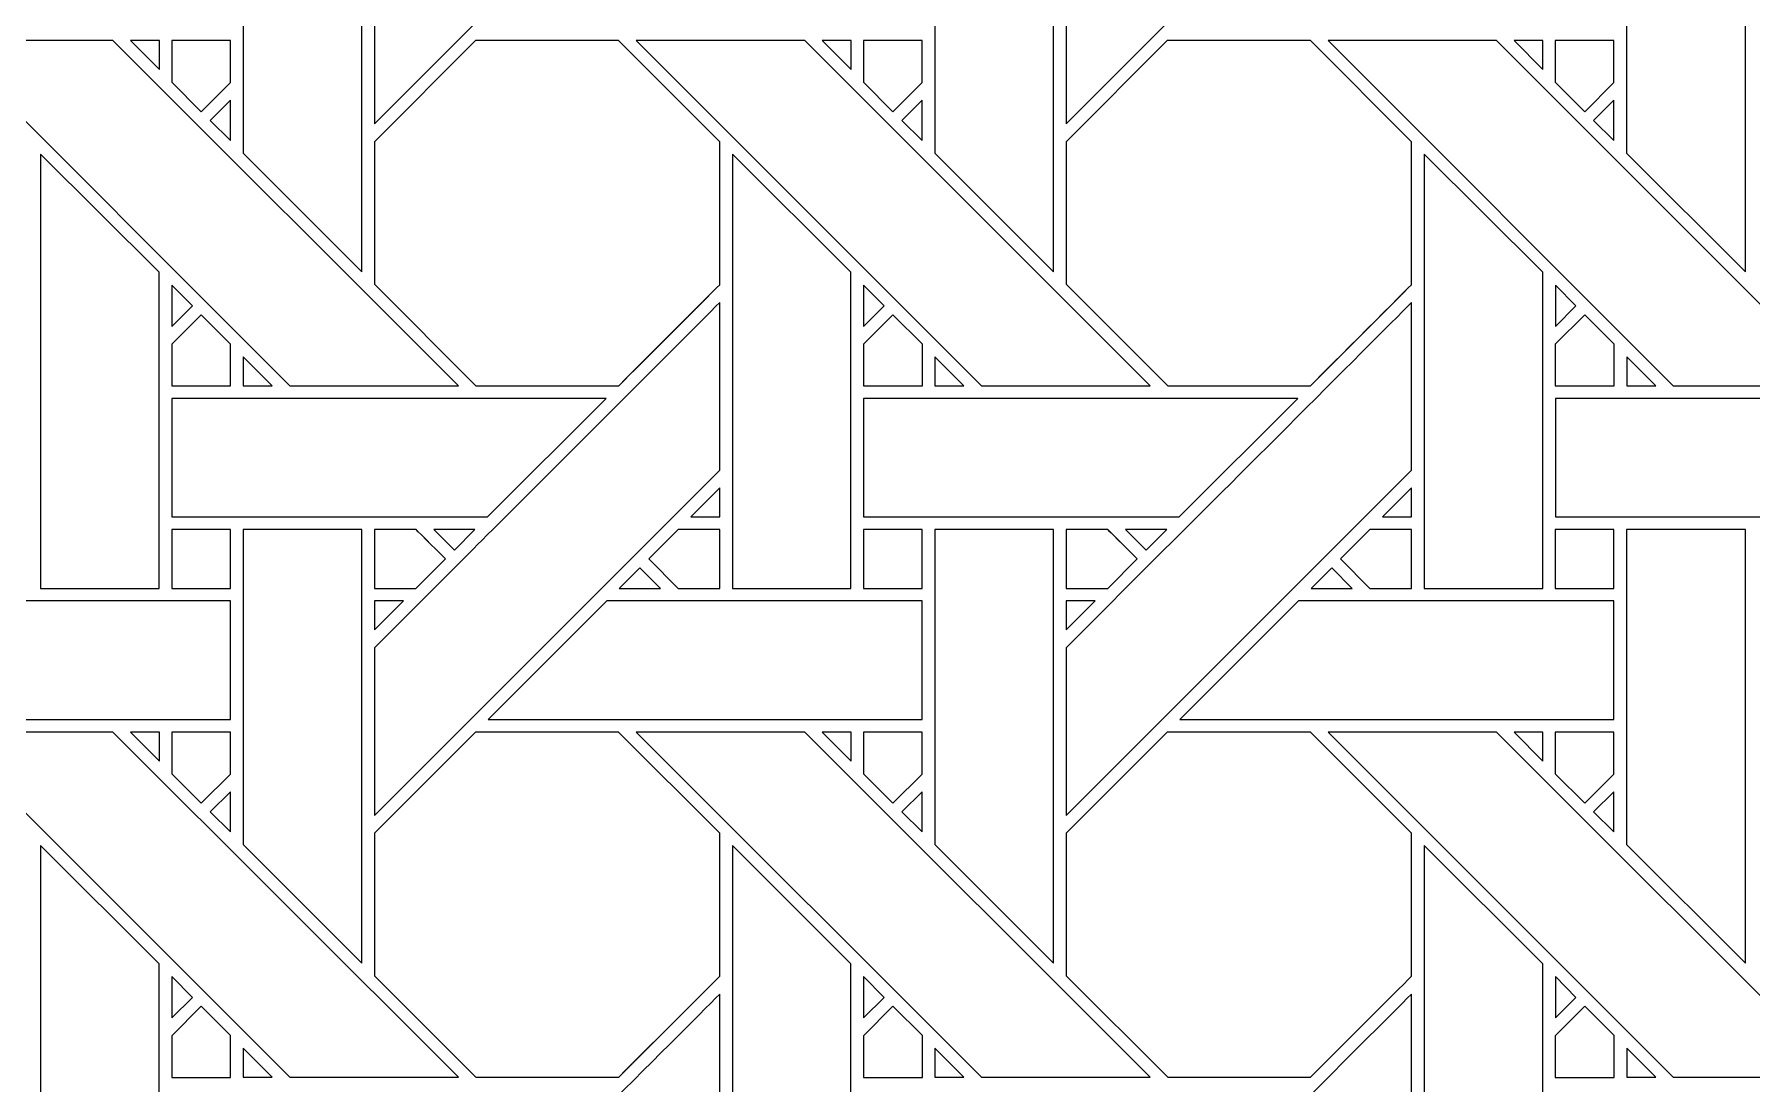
# Model space of a CAD drawing. Header units: inches. Extents: x 2.4 to 22.4, y -0.9 to 19.1.
# Drawn here: x 7.41 to 9.766, y 11.221 to 12.661 of the extents above; entities that cross this region are included whole.
import ezdxf

# ---------------------------------------------------------------- set-up
doc = ezdxf.new("R2010")
doc.units = ezdxf.units.IN
doc.header["$MEASUREMENT"] = 0
doc.layers.add('Design', color=7, linetype='Continuous', lineweight=0)

msp = doc.modelspace()

# ---------------------------------------------------------------- linework, layer by layer
at = {"layer": 'Design'}
for points, knots in [([(2.3829, 19.0948), (2.3829, 19.0948), (2.3829, -0.9052), (2.3829, -0.9052), (2.3829, -0.9052), (22.3829, -0.9052), (22.3829, -0.9052), (22.3829, -0.9052), (22.3829, 19.0948), (22.3829, 19.0948), (22.3829, 19.0948), (2.3829, 19.0948), (2.3829, 19.0948)], [0, 0, 0, 0, 1, 1, 1, 2, 2, 2, 3, 3, 3, 4, 4, 4, 4]), ([(3.3653, 18.1123), (3.3653, 18.1123), (3.3653, 0.0772), (3.3653, 0.0772), (3.3653, 0.0772), (21.4004, 0.0772), (21.4004, 0.0772), (21.4004, 0.0772), (21.4004, 18.1123), (21.4004, 18.1123), (21.4004, 18.1123), (3.3653, 18.1123), (3.3653, 18.1123)], [0, 0, 0, 0, 1, 1, 1, 2, 2, 2, 3, 3, 3, 4, 4, 4, 4]), ([(8.013, 12.9042), (8.0624, 12.9534), (8.2949, 13.1861), (8.3504, 13.2416), (8.3504, 13.2416), (8.3504, 13.0116), (8.3504, 13.0116), (8.3504, 13.0116), (7.8768, 12.5379), (7.8768, 12.5379), (7.8768, 12.5379), (7.8768, 12.768), (7.8768, 12.768), (7.8768, 12.768), (8.013, 12.9042), (8.013, 12.9042)], [0, 0, 0, 0, 1, 1, 1, 2, 2, 2, 3, 3, 3, 4, 4, 4, 5, 5, 5, 5]), ([(9.2992, 13.0116), (9.2992, 13.0116), (8.8255, 12.5379), (8.8255, 12.5379), (8.8255, 12.5379), (8.8255, 12.768), (8.8255, 12.768), (8.8255, 12.768), (9.2992, 13.2416), (9.2992, 13.2416), (9.2992, 13.2416), (9.2992, 13.0116), (9.2992, 13.0116)], [0, 0, 0, 0, 1, 1, 1, 2, 2, 2, 3, 3, 3, 4, 4, 4, 4]), ([(7.8596, 12.9301), (7.8596, 12.9301), (7.8596, 12.335), (7.8596, 12.335), (7.8596, 12.335), (7.6967, 12.4979), (7.6967, 12.4979), (7.6967, 12.4979), (7.6967, 12.9301), (7.6967, 12.9301), (7.6967, 12.9301), (7.8596, 12.9301), (7.8596, 12.9301)], [0, 0, 0, 0, 1, 1, 1, 2, 2, 2, 3, 3, 3, 4, 4, 4, 4]), ([(8.8083, 12.9301), (8.8083, 12.9301), (8.8083, 12.335), (8.8083, 12.335), (8.8083, 12.335), (8.6454, 12.4979), (8.6454, 12.4979), (8.6454, 12.4979), (8.6454, 12.9301), (8.6454, 12.9301), (8.6454, 12.9301), (8.8083, 12.9301), (8.8083, 12.9301)], [0, 0, 0, 0, 1, 1, 1, 2, 2, 2, 3, 3, 3, 4, 4, 4, 4]), ([(9.5942, 12.4979), (9.5942, 12.4979), (9.5942, 12.9301), (9.5942, 12.9301), (9.5942, 12.9301), (9.7571, 12.9301), (9.7571, 12.9301), (9.7571, 12.9301), (9.7571, 12.335), (9.7571, 12.335), (9.7571, 12.335), (9.5942, 12.4979), (9.5942, 12.4979)], [0, 0, 0, 0, 1, 1, 1, 2, 2, 2, 3, 3, 3, 4, 4, 4, 4]), ([(7.5181, 12.6522), (7.5181, 12.6522), (7.9918, 12.1786), (7.9918, 12.1786), (7.9918, 12.1786), (7.7607, 12.1786), (7.7607, 12.1786), (7.7607, 12.1786), (7.2872, 12.6522), (7.2872, 12.6522), (7.2872, 12.6522), (7.5181, 12.6522), (7.5181, 12.6522)], [0, 0, 0, 0, 1, 1, 1, 2, 2, 2, 3, 3, 3, 4, 4, 4, 4]), ([(7.5817, 12.6522), (7.5817, 12.6522), (7.5817, 12.6124), (7.5817, 12.6124), (7.5817, 12.6124), (7.5422, 12.6522), (7.5422, 12.6522), (7.5422, 12.6522), (7.5817, 12.6522), (7.5817, 12.6522)], [0, 0, 0, 0, 1, 1, 1, 2, 2, 2, 3, 3, 3, 3]), ([(7.6791, 12.6523), (7.6791, 12.6523), (7.6791, 12.5947), (7.6791, 12.5947), (7.6791, 12.5947), (7.6392, 12.5547), (7.6392, 12.5547), (7.6392, 12.5547), (7.5988, 12.5951), (7.5988, 12.5951), (7.5988, 12.5951), (7.5988, 12.6523), (7.5988, 12.6523), (7.5988, 12.6523), (7.6791, 12.6523), (7.6791, 12.6523)], [0, 0, 0, 0, 1, 1, 1, 2, 2, 2, 3, 3, 3, 4, 4, 4, 5, 5, 5, 5]), ([(7.6392, 12.5547), (7.6392, 12.5547), (7.5988, 12.5951), (7.5988, 12.5951), (7.5988, 12.5951), (7.5988, 12.6523), (7.5988, 12.6523), (7.5988, 12.6523), (7.6791, 12.6523), (7.6791, 12.6523), (7.6791, 12.6523), (7.6791, 12.5947), (7.6791, 12.5947), (7.6791, 12.5947), (7.6392, 12.5547), (7.6392, 12.5547)], [0, 0, 0, 0, 1, 1, 1, 2, 2, 2, 3, 3, 3, 4, 4, 4, 5, 5, 5, 5]), ([(8.0154, 12.6523), (8.0154, 12.6523), (8.2116, 12.6523), (8.2116, 12.6523), (8.2116, 12.6523), (8.3504, 12.5135), (8.3504, 12.5135), (8.3504, 12.5135), (8.3504, 12.3173), (8.3504, 12.3173), (8.3326, 12.2994), (8.2207, 12.1876), (8.2117, 12.1786), (8.2117, 12.1786), (8.016, 12.1786), (8.016, 12.1786), (8.016, 12.1786), (7.8767, 12.3179), (7.8767, 12.3179), (7.8767, 12.3179), (7.8767, 12.5135), (7.8767, 12.5135), (7.8767, 12.5135), (8.0154, 12.6523), (8.0154, 12.6523)], [0, 0, 0, 0, 1, 1, 1, 2, 2, 2, 3, 3, 3, 4, 4, 4, 5, 5, 5, 6, 6, 6, 7, 7, 7, 8, 8, 8, 8]), ([(7.8767, 12.5135), (7.8767, 12.5135), (8.0154, 12.6523), (8.0154, 12.6523), (8.0154, 12.6523), (8.2116, 12.6523), (8.2116, 12.6523), (8.2116, 12.6523), (8.3504, 12.5135), (8.3504, 12.5135), (8.3504, 12.5135), (8.3504, 12.3173), (8.3504, 12.3173), (8.3322, 12.299), (8.2204, 12.1874), (8.2117, 12.1786), (8.2117, 12.1786), (8.016, 12.1786), (8.016, 12.1786), (8.016, 12.1786), (7.8767, 12.3179), (7.8767, 12.3179), (7.8767, 12.3179), (7.8767, 12.5135), (7.8767, 12.5135)], [0, 0, 0, 0, 1, 1, 1, 2, 2, 2, 3, 3, 3, 4, 4, 4, 5, 5, 5, 6, 6, 6, 7, 7, 7, 8, 8, 8, 8]), ([(8.4668, 12.6522), (8.4668, 12.6522), (8.9405, 12.1786), (8.9405, 12.1786), (8.9405, 12.1786), (8.7095, 12.1786), (8.7095, 12.1786), (8.7095, 12.1786), (8.2359, 12.6522), (8.2359, 12.6522), (8.2359, 12.6522), (8.4668, 12.6522), (8.4668, 12.6522)], [0, 0, 0, 0, 1, 1, 1, 2, 2, 2, 3, 3, 3, 4, 4, 4, 4]), ([(8.5304, 12.6522), (8.5304, 12.6522), (8.5304, 12.6124), (8.5304, 12.6124), (8.5304, 12.6124), (8.491, 12.6522), (8.491, 12.6522), (8.491, 12.6522), (8.5304, 12.6522), (8.5304, 12.6522)], [0, 0, 0, 0, 1, 1, 1, 2, 2, 2, 3, 3, 3, 3]), ([(8.6278, 12.6523), (8.6278, 12.6523), (8.6278, 12.5947), (8.6278, 12.5947), (8.6278, 12.5947), (8.5879, 12.5547), (8.5879, 12.5547), (8.5879, 12.5547), (8.5476, 12.5951), (8.5476, 12.5951), (8.5476, 12.5951), (8.5476, 12.6523), (8.5476, 12.6523), (8.5476, 12.6523), (8.6278, 12.6523), (8.6278, 12.6523)], [0, 0, 0, 0, 1, 1, 1, 2, 2, 2, 3, 3, 3, 4, 4, 4, 5, 5, 5, 5]), ([(8.5879, 12.5547), (8.5879, 12.5547), (8.5476, 12.5951), (8.5476, 12.5951), (8.5476, 12.5951), (8.5476, 12.6523), (8.5476, 12.6523), (8.5476, 12.6523), (8.6278, 12.6523), (8.6278, 12.6523), (8.6278, 12.6523), (8.6278, 12.5947), (8.6278, 12.5947), (8.6278, 12.5947), (8.5879, 12.5547), (8.5879, 12.5547)], [0, 0, 0, 0, 1, 1, 1, 2, 2, 2, 3, 3, 3, 4, 4, 4, 5, 5, 5, 5]), ([(8.9642, 12.6523), (8.9642, 12.6523), (9.1604, 12.6523), (9.1604, 12.6523), (9.1604, 12.6523), (9.2991, 12.5135), (9.2991, 12.5135), (9.2991, 12.5135), (9.2991, 12.3173), (9.2991, 12.3173), (9.2813, 12.2994), (9.1694, 12.1876), (9.1604, 12.1786), (9.1604, 12.1786), (8.9647, 12.1786), (8.9647, 12.1786), (8.9647, 12.1786), (8.8255, 12.3179), (8.8255, 12.3179), (8.8255, 12.3179), (8.8255, 12.5135), (8.8255, 12.5135), (8.8255, 12.5135), (8.9642, 12.6523), (8.9642, 12.6523)], [0, 0, 0, 0, 1, 1, 1, 2, 2, 2, 3, 3, 3, 4, 4, 4, 5, 5, 5, 6, 6, 6, 7, 7, 7, 8, 8, 8, 8]), ([(9.2991, 12.5135), (9.2991, 12.5135), (9.2991, 12.3173), (9.2991, 12.3173), (9.281, 12.2991), (9.1691, 12.1874), (9.1604, 12.1786), (9.1604, 12.1786), (8.9647, 12.1786), (8.9647, 12.1786), (8.9647, 12.1786), (8.8255, 12.3179), (8.8255, 12.3179), (8.8255, 12.3179), (8.8255, 12.5135), (8.8255, 12.5135), (8.8255, 12.5135), (8.9642, 12.6523), (8.9642, 12.6523), (8.9642, 12.6523), (9.1604, 12.6523), (9.1604, 12.6523), (9.1604, 12.6523), (9.2991, 12.5135), (9.2991, 12.5135)], [0, 0, 0, 0, 1, 1, 1, 2, 2, 2, 3, 3, 3, 4, 4, 4, 5, 5, 5, 6, 6, 6, 7, 7, 7, 8, 8, 8, 8]), ([(9.8892, 12.1786), (9.8892, 12.1786), (9.6582, 12.1786), (9.6582, 12.1786), (9.6582, 12.1786), (9.1846, 12.6522), (9.1846, 12.6522), (9.1846, 12.6522), (9.4156, 12.6522), (9.4156, 12.6522), (9.4156, 12.6522), (9.8892, 12.1786), (9.8892, 12.1786)], [0, 0, 0, 0, 1, 1, 1, 2, 2, 2, 3, 3, 3, 4, 4, 4, 4]), ([(9.4397, 12.6522), (9.4397, 12.6522), (9.4791, 12.6522), (9.4791, 12.6522), (9.4791, 12.6522), (9.4791, 12.6124), (9.4791, 12.6124), (9.4791, 12.6124), (9.4397, 12.6522), (9.4397, 12.6522)], [0, 0, 0, 0, 1, 1, 1, 2, 2, 2, 3, 3, 3, 3]), ([(9.5766, 12.6523), (9.5766, 12.6523), (9.5766, 12.5947), (9.5766, 12.5947), (9.5766, 12.5947), (9.5366, 12.5547), (9.5366, 12.5547), (9.5366, 12.5547), (9.4963, 12.5951), (9.4963, 12.5951), (9.4963, 12.5951), (9.4963, 12.6523), (9.4963, 12.6523), (9.4963, 12.6523), (9.5766, 12.6523), (9.5766, 12.6523)], [0, 0, 0, 0, 1, 1, 1, 2, 2, 2, 3, 3, 3, 4, 4, 4, 5, 5, 5, 5]), ([(9.5366, 12.5547), (9.5366, 12.5547), (9.4963, 12.5951), (9.4963, 12.5951), (9.4963, 12.5951), (9.4963, 12.6523), (9.4963, 12.6523), (9.4963, 12.6523), (9.5766, 12.6523), (9.5766, 12.6523), (9.5766, 12.6523), (9.5766, 12.5947), (9.5766, 12.5947), (9.5766, 12.5947), (9.5366, 12.5547), (9.5366, 12.5547)], [0, 0, 0, 0, 1, 1, 1, 2, 2, 2, 3, 3, 3, 4, 4, 4, 5, 5, 5, 5]), ([(7.6792, 12.5704), (7.6792, 12.5704), (7.6792, 12.5152), (7.6792, 12.5152), (7.6792, 12.5152), (7.6514, 12.5426), (7.6514, 12.5426), (7.6514, 12.5426), (7.6792, 12.5704), (7.6792, 12.5704)], [0, 0, 0, 0, 1, 1, 1, 2, 2, 2, 3, 3, 3, 3]), ([(8.6279, 12.5704), (8.6279, 12.5704), (8.6279, 12.5152), (8.6279, 12.5152), (8.6279, 12.5152), (8.6001, 12.5426), (8.6001, 12.5426), (8.6001, 12.5426), (8.6279, 12.5704), (8.6279, 12.5704)], [0, 0, 0, 0, 1, 1, 1, 2, 2, 2, 3, 3, 3, 3]), ([(9.5766, 12.5704), (9.5766, 12.5704), (9.5766, 12.5152), (9.5766, 12.5152), (9.5766, 12.5152), (9.5488, 12.5426), (9.5488, 12.5426), (9.5488, 12.5426), (9.5766, 12.5704), (9.5766, 12.5704)], [0, 0, 0, 0, 1, 1, 1, 2, 2, 2, 3, 3, 3, 3]), ([(7.5816, 11.9006), (7.5816, 11.9006), (7.4188, 11.9006), (7.4188, 11.9006), (7.4188, 11.9006), (7.4188, 12.4964), (7.4188, 12.4964), (7.4188, 12.4964), (7.5816, 12.3343), (7.5816, 12.3343), (7.5816, 12.3343), (7.5816, 11.9006), (7.5816, 11.9006)], [0, 0, 0, 0, 1, 1, 1, 2, 2, 2, 3, 3, 3, 4, 4, 4, 4]), ([(8.5303, 11.9006), (8.5303, 11.9006), (8.3676, 11.9006), (8.3676, 11.9006), (8.3676, 11.9006), (8.3676, 12.4964), (8.3676, 12.4964), (8.3676, 12.4964), (8.5303, 12.3343), (8.5303, 12.3343), (8.5303, 12.3343), (8.5303, 11.9006), (8.5303, 11.9006)], [0, 0, 0, 0, 1, 1, 1, 2, 2, 2, 3, 3, 3, 4, 4, 4, 4]), ([(9.3163, 11.9006), (9.3163, 11.9006), (9.3163, 12.4964), (9.3163, 12.4964), (9.3163, 12.4964), (9.4791, 12.3343), (9.4791, 12.3343), (9.4791, 12.3343), (9.4791, 11.9006), (9.4791, 11.9006), (9.4791, 11.9006), (9.3163, 11.9006), (9.3163, 11.9006)], [0, 0, 0, 0, 1, 1, 1, 2, 2, 2, 3, 3, 3, 4, 4, 4, 4]), ([(7.5989, 12.26), (7.5989, 12.26), (7.5989, 12.3168), (7.5989, 12.3168), (7.5989, 12.3168), (7.6271, 12.2882), (7.6271, 12.2882), (7.6271, 12.2882), (7.5989, 12.26), (7.5989, 12.26)], [0, 0, 0, 0, 1, 1, 1, 2, 2, 2, 3, 3, 3, 3]), ([(8.5476, 12.26), (8.5476, 12.26), (8.5476, 12.3168), (8.5476, 12.3168), (8.5476, 12.3168), (8.5758, 12.2882), (8.5758, 12.2882), (8.5758, 12.2882), (8.5476, 12.26), (8.5476, 12.26)], [0, 0, 0, 0, 1, 1, 1, 2, 2, 2, 3, 3, 3, 3]), ([(9.4964, 12.26), (9.4964, 12.26), (9.4964, 12.3168), (9.4964, 12.3168), (9.4964, 12.3168), (9.5246, 12.2882), (9.5246, 12.2882), (9.5246, 12.2882), (9.4964, 12.26), (9.4964, 12.26)], [0, 0, 0, 0, 1, 1, 1, 2, 2, 2, 3, 3, 3, 3]), ([(7.5989, 12.1784), (7.5989, 12.1784), (7.5989, 12.2357), (7.5989, 12.2357), (7.5989, 12.2357), (7.6392, 12.276), (7.6392, 12.276), (7.6392, 12.276), (7.6795, 12.2357), (7.6795, 12.2357), (7.6795, 12.2357), (7.6795, 12.1784), (7.6795, 12.1784), (7.6795, 12.1784), (7.5989, 12.1784), (7.5989, 12.1784)], [0, 0, 0, 0, 1, 1, 1, 2, 2, 2, 3, 3, 3, 4, 4, 4, 5, 5, 5, 5]), ([(7.6392, 12.276), (7.6392, 12.276), (7.6795, 12.2357), (7.6795, 12.2357), (7.6795, 12.2357), (7.6795, 12.1784), (7.6795, 12.1784), (7.6795, 12.1784), (7.5989, 12.1784), (7.5989, 12.1784), (7.5989, 12.1784), (7.5989, 12.2357), (7.5989, 12.2357), (7.5989, 12.2357), (7.6392, 12.276), (7.6392, 12.276)], [0, 0, 0, 0, 1, 1, 1, 2, 2, 2, 3, 3, 3, 4, 4, 4, 5, 5, 5, 5]), ([(8.0131, 11.9556), (8.0626, 12.0048), (8.295, 12.2374), (8.3504, 12.2929), (8.3504, 12.2929), (8.3504, 12.0628), (8.3504, 12.0628), (8.3504, 12.0628), (7.8768, 11.5892), (7.8768, 11.5892), (7.8768, 11.5892), (7.8768, 11.8193), (7.8768, 11.8193), (7.8768, 11.8193), (8.0131, 11.9556), (8.0131, 11.9556)], [0, 0, 0, 0, 1, 1, 1, 2, 2, 2, 3, 3, 3, 4, 4, 4, 5, 5, 5, 5]), ([(8.5476, 12.1784), (8.5476, 12.1784), (8.5476, 12.2357), (8.5476, 12.2357), (8.5476, 12.2357), (8.5879, 12.276), (8.5879, 12.276), (8.5879, 12.276), (8.6282, 12.2357), (8.6282, 12.2357), (8.6282, 12.2357), (8.6282, 12.1784), (8.6282, 12.1784), (8.6282, 12.1784), (8.5476, 12.1784), (8.5476, 12.1784)], [0, 0, 0, 0, 1, 1, 1, 2, 2, 2, 3, 3, 3, 4, 4, 4, 5, 5, 5, 5]), ([(8.5879, 12.276), (8.5879, 12.276), (8.6282, 12.2357), (8.6282, 12.2357), (8.6282, 12.2357), (8.6282, 12.1784), (8.6282, 12.1784), (8.6282, 12.1784), (8.5476, 12.1784), (8.5476, 12.1784), (8.5476, 12.1784), (8.5476, 12.2357), (8.5476, 12.2357), (8.5476, 12.2357), (8.5879, 12.276), (8.5879, 12.276)], [0, 0, 0, 0, 1, 1, 1, 2, 2, 2, 3, 3, 3, 4, 4, 4, 5, 5, 5, 5]), ([(8.9623, 11.9561), (9.0116, 12.0051), (9.2437, 12.2374), (9.2992, 12.2929), (9.2992, 12.2929), (9.2992, 12.0628), (9.2992, 12.0628), (9.2992, 12.0628), (8.8255, 11.5892), (8.8255, 11.5892), (8.8255, 11.5892), (8.8255, 11.8193), (8.8255, 11.8193), (8.8255, 11.8193), (8.9623, 11.9561), (8.9623, 11.9561)], [0, 0, 0, 0, 1, 1, 1, 2, 2, 2, 3, 3, 3, 4, 4, 4, 5, 5, 5, 5]), ([(9.4963, 12.1784), (9.4963, 12.1784), (9.4963, 12.2357), (9.4963, 12.2357), (9.4963, 12.2357), (9.5367, 12.276), (9.5367, 12.276), (9.5367, 12.276), (9.577, 12.2357), (9.577, 12.2357), (9.577, 12.2357), (9.577, 12.1784), (9.577, 12.1784), (9.577, 12.1784), (9.4963, 12.1784), (9.4963, 12.1784)], [0, 0, 0, 0, 1, 1, 1, 2, 2, 2, 3, 3, 3, 4, 4, 4, 5, 5, 5, 5]), ([(9.5367, 12.276), (9.5367, 12.276), (9.577, 12.2357), (9.577, 12.2357), (9.577, 12.2357), (9.577, 12.1784), (9.577, 12.1784), (9.577, 12.1784), (9.4963, 12.1784), (9.4963, 12.1784), (9.4963, 12.1784), (9.4963, 12.2357), (9.4963, 12.2357), (9.4963, 12.2357), (9.5367, 12.276), (9.5367, 12.276)], [0, 0, 0, 0, 1, 1, 1, 2, 2, 2, 3, 3, 3, 4, 4, 4, 5, 5, 5, 5]), ([(7.6968, 12.1786), (7.6968, 12.1786), (7.6968, 12.2184), (7.6968, 12.2184), (7.6968, 12.2184), (7.7365, 12.1786), (7.7365, 12.1786), (7.7365, 12.1786), (7.6968, 12.1786), (7.6968, 12.1786)], [0, 0, 0, 0, 1, 1, 1, 2, 2, 2, 3, 3, 3, 3]), ([(8.6455, 12.1786), (8.6455, 12.1786), (8.6455, 12.2184), (8.6455, 12.2184), (8.6455, 12.2184), (8.6853, 12.1786), (8.6853, 12.1786), (8.6853, 12.1786), (8.6455, 12.1786), (8.6455, 12.1786)], [0, 0, 0, 0, 1, 1, 1, 2, 2, 2, 3, 3, 3, 3]), ([(9.5943, 12.1786), (9.5943, 12.1786), (9.5943, 12.2184), (9.5943, 12.2184), (9.5943, 12.2184), (9.634, 12.1786), (9.634, 12.1786), (9.634, 12.1786), (9.5943, 12.1786), (9.5943, 12.1786)], [0, 0, 0, 0, 1, 1, 1, 2, 2, 2, 3, 3, 3, 3]), ([(7.5989, 11.9986), (7.5989, 11.9986), (7.5989, 12.1613), (7.5989, 12.1613), (7.5989, 12.1613), (8.1946, 12.1613), (8.1946, 12.1613), (8.1946, 12.1613), (8.0319, 11.9986), (8.0319, 11.9986), (8.0319, 11.9986), (7.5989, 11.9986), (7.5989, 11.9986)], [0, 0, 0, 0, 1, 1, 1, 2, 2, 2, 3, 3, 3, 4, 4, 4, 4]), ([(8.5476, 11.9986), (8.5476, 11.9986), (8.5476, 12.1613), (8.5476, 12.1613), (8.5476, 12.1613), (9.1433, 12.1613), (9.1433, 12.1613), (9.1433, 12.1613), (8.9806, 11.9986), (8.9806, 11.9986), (8.9806, 11.9986), (8.5476, 11.9986), (8.5476, 11.9986)], [0, 0, 0, 0, 1, 1, 1, 2, 2, 2, 3, 3, 3, 4, 4, 4, 4]), ([(10.0921, 12.1613), (10.0921, 12.1613), (9.9293, 11.9986), (9.9293, 11.9986), (9.9293, 11.9986), (9.4964, 11.9986), (9.4964, 11.9986), (9.4964, 11.9986), (9.4964, 12.1613), (9.4964, 12.1613), (9.4964, 12.1613), (10.0921, 12.1613), (10.0921, 12.1613)], [0, 0, 0, 0, 1, 1, 1, 2, 2, 2, 3, 3, 3, 4, 4, 4, 4]), ([(8.3107, 11.9987), (8.3107, 11.9987), (8.3504, 12.0384), (8.3504, 12.0384), (8.3504, 12.0384), (8.3504, 11.9987), (8.3504, 11.9987), (8.3504, 11.9987), (8.3107, 11.9987), (8.3107, 11.9987)], [0, 0, 0, 0, 1, 1, 1, 2, 2, 2, 3, 3, 3, 3]), ([(9.2992, 11.9987), (9.2992, 11.9987), (9.2594, 11.9987), (9.2594, 11.9987), (9.2594, 11.9987), (9.2992, 12.0384), (9.2992, 12.0384), (9.2992, 12.0384), (9.2992, 11.9987), (9.2992, 11.9987)], [0, 0, 0, 0, 1, 1, 1, 2, 2, 2, 3, 3, 3, 3]), ([(7.5989, 11.9814), (7.5989, 11.9814), (7.6791, 11.9814), (7.6791, 11.9814), (7.6791, 11.9814), (7.6791, 11.9006), (7.6791, 11.9006), (7.6791, 11.9006), (7.5989, 11.9006), (7.5989, 11.9006), (7.5989, 11.9006), (7.5989, 11.9814), (7.5989, 11.9814)], [0, 0, 0, 0, 1, 1, 1, 2, 2, 2, 3, 3, 3, 4, 4, 4, 4]), ([(7.6791, 11.9814), (7.6791, 11.9814), (7.6791, 11.9006), (7.6791, 11.9006), (7.6791, 11.9006), (7.5989, 11.9006), (7.5989, 11.9006), (7.5989, 11.9006), (7.5989, 11.9814), (7.5989, 11.9814), (7.5989, 11.9814), (7.6791, 11.9814), (7.6791, 11.9814)], [0, 0, 0, 0, 1, 1, 1, 2, 2, 2, 3, 3, 3, 4, 4, 4, 4]), ([(7.8596, 11.9814), (7.8596, 11.9814), (7.8596, 11.3863), (7.8596, 11.3863), (7.8596, 11.3863), (7.6967, 11.5492), (7.6967, 11.5492), (7.6967, 11.5492), (7.6967, 11.9814), (7.6967, 11.9814), (7.6967, 11.9814), (7.8596, 11.9814), (7.8596, 11.9814)], [0, 0, 0, 0, 1, 1, 1, 2, 2, 2, 3, 3, 3, 4, 4, 4, 4]), ([(7.9338, 11.9814), (7.9389, 11.9763), (7.9697, 11.9455), (7.9741, 11.9411), (7.9741, 11.9411), (7.9337, 11.9006), (7.9337, 11.9006), (7.9337, 11.9006), (7.8767, 11.9006), (7.8767, 11.9006), (7.8767, 11.9006), (7.8767, 11.9814), (7.8767, 11.9814), (7.8767, 11.9814), (7.9338, 11.9814), (7.9338, 11.9814)], [0, 0, 0, 0, 1, 1, 1, 2, 2, 2, 3, 3, 3, 4, 4, 4, 5, 5, 5, 5]), ([(7.9741, 11.9411), (7.9741, 11.9411), (7.9337, 11.9006), (7.9337, 11.9006), (7.9337, 11.9006), (7.8767, 11.9006), (7.8767, 11.9006), (7.8767, 11.9006), (7.8767, 11.9814), (7.8767, 11.9814), (7.8767, 11.9814), (7.9338, 11.9814), (7.9338, 11.9814), (7.939, 11.9762), (7.9698, 11.9454), (7.9741, 11.9411)], [0, 0, 0, 0, 1, 1, 1, 2, 2, 2, 3, 3, 3, 4, 4, 4, 5, 5, 5, 5]), ([(7.9582, 11.9814), (7.9582, 11.9814), (8.0146, 11.9814), (8.0146, 11.9814), (8.0146, 11.9814), (7.9864, 11.9532), (7.9864, 11.9532), (7.9864, 11.9532), (7.9582, 11.9814), (7.9582, 11.9814)], [0, 0, 0, 0, 1, 1, 1, 2, 2, 2, 3, 3, 3, 3]), ([(8.2933, 11.9006), (8.2933, 11.9006), (8.2529, 11.941), (8.2529, 11.941), (8.2529, 11.941), (8.2934, 11.9814), (8.2934, 11.9814), (8.2934, 11.9814), (8.3504, 11.9814), (8.3504, 11.9814), (8.3504, 11.9814), (8.3504, 11.9006), (8.3504, 11.9006), (8.3504, 11.9006), (8.2933, 11.9006), (8.2933, 11.9006)], [0, 0, 0, 0, 1, 1, 1, 2, 2, 2, 3, 3, 3, 4, 4, 4, 5, 5, 5, 5]), ([(8.2529, 11.941), (8.2529, 11.941), (8.2934, 11.9814), (8.2934, 11.9814), (8.2934, 11.9814), (8.3504, 11.9814), (8.3504, 11.9814), (8.3504, 11.9814), (8.3504, 11.9006), (8.3504, 11.9006), (8.3504, 11.9006), (8.2933, 11.9006), (8.2933, 11.9006), (8.2933, 11.9006), (8.2529, 11.941), (8.2529, 11.941)], [0, 0, 0, 0, 1, 1, 1, 2, 2, 2, 3, 3, 3, 4, 4, 4, 5, 5, 5, 5]), ([(8.5476, 11.9814), (8.5476, 11.9814), (8.6278, 11.9814), (8.6278, 11.9814), (8.6278, 11.9814), (8.6278, 11.9006), (8.6278, 11.9006), (8.6278, 11.9006), (8.5476, 11.9006), (8.5476, 11.9006), (8.5476, 11.9006), (8.5476, 11.9814), (8.5476, 11.9814)], [0, 0, 0, 0, 1, 1, 1, 2, 2, 2, 3, 3, 3, 4, 4, 4, 4]), ([(8.6278, 11.9814), (8.6278, 11.9814), (8.6278, 11.9006), (8.6278, 11.9006), (8.6278, 11.9006), (8.5476, 11.9006), (8.5476, 11.9006), (8.5476, 11.9006), (8.5476, 11.9814), (8.5476, 11.9814), (8.5476, 11.9814), (8.6278, 11.9814), (8.6278, 11.9814)], [0, 0, 0, 0, 1, 1, 1, 2, 2, 2, 3, 3, 3, 4, 4, 4, 4]), ([(8.8083, 11.9814), (8.8083, 11.9814), (8.8083, 11.3863), (8.8083, 11.3863), (8.8083, 11.3863), (8.6454, 11.5492), (8.6454, 11.5492), (8.6454, 11.5492), (8.6454, 11.9814), (8.6454, 11.9814), (8.6454, 11.9814), (8.8083, 11.9814), (8.8083, 11.9814)], [0, 0, 0, 0, 1, 1, 1, 2, 2, 2, 3, 3, 3, 4, 4, 4, 4]), ([(8.8825, 11.9814), (8.8877, 11.9763), (8.9184, 11.9455), (8.9228, 11.9411), (8.9228, 11.9411), (8.8824, 11.9006), (8.8824, 11.9006), (8.8824, 11.9006), (8.8255, 11.9006), (8.8255, 11.9006), (8.8255, 11.9006), (8.8255, 11.9814), (8.8255, 11.9814), (8.8255, 11.9814), (8.8825, 11.9814), (8.8825, 11.9814)], [0, 0, 0, 0, 1, 1, 1, 2, 2, 2, 3, 3, 3, 4, 4, 4, 5, 5, 5, 5]), ([(8.9228, 11.9411), (8.9228, 11.9411), (8.8824, 11.9006), (8.8824, 11.9006), (8.8824, 11.9006), (8.8255, 11.9006), (8.8255, 11.9006), (8.8255, 11.9006), (8.8255, 11.9814), (8.8255, 11.9814), (8.8255, 11.9814), (8.8825, 11.9814), (8.8825, 11.9814), (8.8878, 11.9762), (8.9186, 11.9453), (8.9228, 11.9411)], [0, 0, 0, 0, 1, 1, 1, 2, 2, 2, 3, 3, 3, 4, 4, 4, 5, 5, 5, 5]), ([(8.9069, 11.9814), (8.9069, 11.9814), (8.9634, 11.9814), (8.9634, 11.9814), (8.9634, 11.9814), (8.9351, 11.9532), (8.9351, 11.9532), (8.9351, 11.9532), (8.9069, 11.9814), (8.9069, 11.9814)], [0, 0, 0, 0, 1, 1, 1, 2, 2, 2, 3, 3, 3, 3]), ([(9.242, 11.9006), (9.242, 11.9006), (9.2017, 11.941), (9.2017, 11.941), (9.2017, 11.941), (9.2421, 11.9814), (9.2421, 11.9814), (9.2421, 11.9814), (9.2991, 11.9814), (9.2991, 11.9814), (9.2991, 11.9814), (9.2991, 11.9006), (9.2991, 11.9006), (9.2991, 11.9006), (9.242, 11.9006), (9.242, 11.9006)], [0, 0, 0, 0, 1, 1, 1, 2, 2, 2, 3, 3, 3, 4, 4, 4, 5, 5, 5, 5]), ([(9.2017, 11.941), (9.2017, 11.941), (9.2421, 11.9814), (9.2421, 11.9814), (9.2421, 11.9814), (9.2991, 11.9814), (9.2991, 11.9814), (9.2991, 11.9814), (9.2991, 11.9006), (9.2991, 11.9006), (9.2991, 11.9006), (9.242, 11.9006), (9.242, 11.9006), (9.242, 11.9006), (9.2017, 11.941), (9.2017, 11.941)], [0, 0, 0, 0, 1, 1, 1, 2, 2, 2, 3, 3, 3, 4, 4, 4, 5, 5, 5, 5]), ([(9.4963, 11.9814), (9.4963, 11.9814), (9.5766, 11.9814), (9.5766, 11.9814), (9.5766, 11.9814), (9.5766, 11.9006), (9.5766, 11.9006), (9.5766, 11.9006), (9.4963, 11.9006), (9.4963, 11.9006), (9.4963, 11.9006), (9.4963, 11.9814), (9.4963, 11.9814)], [0, 0, 0, 0, 1, 1, 1, 2, 2, 2, 3, 3, 3, 4, 4, 4, 4]), ([(9.5766, 11.9814), (9.5766, 11.9814), (9.5766, 11.9006), (9.5766, 11.9006), (9.5766, 11.9006), (9.4963, 11.9006), (9.4963, 11.9006), (9.4963, 11.9006), (9.4963, 11.9814), (9.4963, 11.9814), (9.4963, 11.9814), (9.5766, 11.9814), (9.5766, 11.9814)], [0, 0, 0, 0, 1, 1, 1, 2, 2, 2, 3, 3, 3, 4, 4, 4, 4]), ([(9.7571, 11.9814), (9.7571, 11.9814), (9.7571, 11.3863), (9.7571, 11.3863), (9.7571, 11.3863), (9.5942, 11.5492), (9.5942, 11.5492), (9.5942, 11.5492), (9.5942, 11.9814), (9.5942, 11.9814), (9.5942, 11.9814), (9.7571, 11.9814), (9.7571, 11.9814)], [0, 0, 0, 0, 1, 1, 1, 2, 2, 2, 3, 3, 3, 4, 4, 4, 4]), ([(8.2691, 11.9006), (8.2691, 11.9006), (8.2126, 11.9006), (8.2126, 11.9006), (8.2126, 11.9006), (8.2409, 11.9289), (8.2409, 11.9289), (8.2409, 11.9289), (8.2691, 11.9006), (8.2691, 11.9006)], [0, 0, 0, 0, 1, 1, 1, 2, 2, 2, 3, 3, 3, 3]), ([(9.2178, 11.9006), (9.2178, 11.9006), (9.1613, 11.9006), (9.1613, 11.9006), (9.1613, 11.9006), (9.1896, 11.9289), (9.1896, 11.9289), (9.1896, 11.9289), (9.2178, 11.9006), (9.2178, 11.9006)], [0, 0, 0, 0, 1, 1, 1, 2, 2, 2, 3, 3, 3, 3]), ([(7.2467, 11.8835), (7.2467, 11.8835), (7.6792, 11.8835), (7.6792, 11.8835), (7.6792, 11.8835), (7.6792, 11.7206), (7.6792, 11.7206), (7.6792, 11.7206), (7.0839, 11.7206), (7.0839, 11.7206), (7.0839, 11.7206), (7.2467, 11.8835), (7.2467, 11.8835)], [0, 0, 0, 0, 1, 1, 1, 2, 2, 2, 3, 3, 3, 4, 4, 4, 4]), ([(7.9166, 11.8835), (7.9166, 11.8835), (7.8768, 11.8436), (7.8768, 11.8436), (7.8768, 11.8436), (7.8768, 11.8835), (7.8768, 11.8835), (7.8768, 11.8835), (7.9166, 11.8835), (7.9166, 11.8835)], [0, 0, 0, 0, 1, 1, 1, 2, 2, 2, 3, 3, 3, 3]), ([(8.1955, 11.8835), (8.1955, 11.8835), (8.6279, 11.8835), (8.6279, 11.8835), (8.6279, 11.8835), (8.6279, 11.7206), (8.6279, 11.7206), (8.6279, 11.7206), (8.0326, 11.7206), (8.0326, 11.7206), (8.0326, 11.7206), (8.1955, 11.8835), (8.1955, 11.8835)], [0, 0, 0, 0, 1, 1, 1, 2, 2, 2, 3, 3, 3, 4, 4, 4, 4]), ([(8.8653, 11.8835), (8.8653, 11.8835), (8.8255, 11.8436), (8.8255, 11.8436), (8.8255, 11.8436), (8.8255, 11.8835), (8.8255, 11.8835), (8.8255, 11.8835), (8.8653, 11.8835), (8.8653, 11.8835)], [0, 0, 0, 0, 1, 1, 1, 2, 2, 2, 3, 3, 3, 3]), ([(9.1442, 11.8835), (9.1442, 11.8835), (9.5766, 11.8835), (9.5766, 11.8835), (9.5766, 11.8835), (9.5766, 11.7206), (9.5766, 11.7206), (9.5766, 11.7206), (8.9813, 11.7206), (8.9813, 11.7206), (8.9813, 11.7206), (9.1442, 11.8835), (9.1442, 11.8835)], [0, 0, 0, 0, 1, 1, 1, 2, 2, 2, 3, 3, 3, 4, 4, 4, 4]), ([(7.5181, 11.7035), (7.5181, 11.7035), (7.9918, 11.2299), (7.9918, 11.2299), (7.9918, 11.2299), (7.7607, 11.2299), (7.7607, 11.2299), (7.7607, 11.2299), (7.2872, 11.7035), (7.2872, 11.7035), (7.2872, 11.7035), (7.5181, 11.7035), (7.5181, 11.7035)], [0, 0, 0, 0, 1, 1, 1, 2, 2, 2, 3, 3, 3, 4, 4, 4, 4]), ([(7.5817, 11.7035), (7.5817, 11.7035), (7.5817, 11.6637), (7.5817, 11.6637), (7.5817, 11.6637), (7.5422, 11.7035), (7.5422, 11.7035), (7.5422, 11.7035), (7.5817, 11.7035), (7.5817, 11.7035)], [0, 0, 0, 0, 1, 1, 1, 2, 2, 2, 3, 3, 3, 3]), ([(7.6791, 11.7035), (7.6791, 11.7035), (7.6791, 11.6459), (7.6791, 11.6459), (7.6791, 11.6459), (7.6392, 11.606), (7.6392, 11.606), (7.6392, 11.606), (7.5988, 11.6463), (7.5988, 11.6463), (7.5988, 11.6463), (7.5988, 11.7035), (7.5988, 11.7035), (7.5988, 11.7035), (7.6791, 11.7035), (7.6791, 11.7035)], [0, 0, 0, 0, 1, 1, 1, 2, 2, 2, 3, 3, 3, 4, 4, 4, 5, 5, 5, 5]), ([(7.6392, 11.606), (7.6392, 11.606), (7.5988, 11.6463), (7.5988, 11.6463), (7.5988, 11.6463), (7.5988, 11.7035), (7.5988, 11.7035), (7.5988, 11.7035), (7.6791, 11.7035), (7.6791, 11.7035), (7.6791, 11.7035), (7.6791, 11.6459), (7.6791, 11.6459), (7.6791, 11.6459), (7.6392, 11.606), (7.6392, 11.606)], [0, 0, 0, 0, 1, 1, 1, 2, 2, 2, 3, 3, 3, 4, 4, 4, 5, 5, 5, 5]), ([(8.0154, 11.7035), (8.0154, 11.7035), (8.2116, 11.7035), (8.2116, 11.7035), (8.2116, 11.7035), (8.3504, 11.5648), (8.3504, 11.5648), (8.3504, 11.5648), (8.3504, 11.3686), (8.3504, 11.3686), (8.3326, 11.3507), (8.2207, 11.2389), (8.2117, 11.2299), (8.2117, 11.2299), (8.016, 11.2299), (8.016, 11.2299), (8.016, 11.2299), (7.8767, 11.3691), (7.8767, 11.3691), (7.8767, 11.3691), (7.8767, 11.5648), (7.8767, 11.5648), (7.8767, 11.5648), (8.0154, 11.7035), (8.0154, 11.7035)], [0, 0, 0, 0, 1, 1, 1, 2, 2, 2, 3, 3, 3, 4, 4, 4, 5, 5, 5, 6, 6, 6, 7, 7, 7, 8, 8, 8, 8]), ([(7.8767, 11.5648), (7.8767, 11.5648), (8.0154, 11.7035), (8.0154, 11.7035), (8.0154, 11.7035), (8.2116, 11.7035), (8.2116, 11.7035), (8.2116, 11.7035), (8.3504, 11.5648), (8.3504, 11.5648), (8.3504, 11.5648), (8.3504, 11.3686), (8.3504, 11.3686), (8.3323, 11.3504), (8.2204, 11.2387), (8.2117, 11.2299), (8.2117, 11.2299), (8.016, 11.2299), (8.016, 11.2299), (8.016, 11.2299), (7.8767, 11.3691), (7.8767, 11.3691), (7.8767, 11.3691), (7.8767, 11.5648), (7.8767, 11.5648)], [0, 0, 0, 0, 1, 1, 1, 2, 2, 2, 3, 3, 3, 4, 4, 4, 5, 5, 5, 6, 6, 6, 7, 7, 7, 8, 8, 8, 8]), ([(8.4669, 11.7035), (8.4669, 11.7035), (8.9405, 11.2299), (8.9405, 11.2299), (8.9405, 11.2299), (8.7095, 11.2299), (8.7095, 11.2299), (8.7095, 11.2299), (8.2359, 11.7035), (8.2359, 11.7035), (8.2359, 11.7035), (8.4669, 11.7035), (8.4669, 11.7035)], [0, 0, 0, 0, 1, 1, 1, 2, 2, 2, 3, 3, 3, 4, 4, 4, 4]), ([(8.5304, 11.7035), (8.5304, 11.7035), (8.5304, 11.6637), (8.5304, 11.6637), (8.5304, 11.6637), (8.491, 11.7035), (8.491, 11.7035), (8.491, 11.7035), (8.5304, 11.7035), (8.5304, 11.7035)], [0, 0, 0, 0, 1, 1, 1, 2, 2, 2, 3, 3, 3, 3]), ([(8.6278, 11.7035), (8.6278, 11.7035), (8.6278, 11.6459), (8.6278, 11.6459), (8.6278, 11.6459), (8.5879, 11.606), (8.5879, 11.606), (8.5879, 11.606), (8.5476, 11.6463), (8.5476, 11.6463), (8.5476, 11.6463), (8.5476, 11.7035), (8.5476, 11.7035), (8.5476, 11.7035), (8.6278, 11.7035), (8.6278, 11.7035)], [0, 0, 0, 0, 1, 1, 1, 2, 2, 2, 3, 3, 3, 4, 4, 4, 5, 5, 5, 5]), ([(8.5879, 11.606), (8.5879, 11.606), (8.5476, 11.6463), (8.5476, 11.6463), (8.5476, 11.6463), (8.5476, 11.7035), (8.5476, 11.7035), (8.5476, 11.7035), (8.6278, 11.7035), (8.6278, 11.7035), (8.6278, 11.7035), (8.6278, 11.6459), (8.6278, 11.6459), (8.6278, 11.6459), (8.5879, 11.606), (8.5879, 11.606)], [0, 0, 0, 0, 1, 1, 1, 2, 2, 2, 3, 3, 3, 4, 4, 4, 5, 5, 5, 5]), ([(8.9642, 11.7035), (8.9642, 11.7035), (9.1604, 11.7035), (9.1604, 11.7035), (9.1604, 11.7035), (9.2991, 11.5648), (9.2991, 11.5648), (9.2991, 11.5648), (9.2991, 11.3686), (9.2991, 11.3686), (9.2813, 11.3507), (9.1694, 11.2389), (9.1604, 11.2299), (9.1604, 11.2299), (8.9647, 11.2299), (8.9647, 11.2299), (8.9647, 11.2299), (8.8255, 11.3691), (8.8255, 11.3691), (8.8255, 11.3691), (8.8255, 11.5648), (8.8255, 11.5648), (8.8255, 11.5648), (8.9642, 11.7035), (8.9642, 11.7035)], [0, 0, 0, 0, 1, 1, 1, 2, 2, 2, 3, 3, 3, 4, 4, 4, 5, 5, 5, 6, 6, 6, 7, 7, 7, 8, 8, 8, 8]), ([(8.8255, 11.5648), (8.8255, 11.5648), (8.9642, 11.7035), (8.9642, 11.7035), (8.9642, 11.7035), (9.1604, 11.7035), (9.1604, 11.7035), (9.1604, 11.7035), (9.2991, 11.5648), (9.2991, 11.5648), (9.2991, 11.5648), (9.2991, 11.3686), (9.2991, 11.3686), (9.2813, 11.3507), (9.1694, 11.2389), (9.1604, 11.2299), (9.1604, 11.2299), (8.9647, 11.2299), (8.9647, 11.2299), (8.9647, 11.2299), (8.8255, 11.3691), (8.8255, 11.3691), (8.8255, 11.3691), (8.8255, 11.5648), (8.8255, 11.5648)], [0, 0, 0, 0, 1, 1, 1, 2, 2, 2, 3, 3, 3, 4, 4, 4, 5, 5, 5, 6, 6, 6, 7, 7, 7, 8, 8, 8, 8]), ([(9.4156, 11.7035), (9.4156, 11.7035), (9.8892, 11.2299), (9.8892, 11.2299), (9.8892, 11.2299), (9.6582, 11.2299), (9.6582, 11.2299), (9.6582, 11.2299), (9.1846, 11.7035), (9.1846, 11.7035), (9.1846, 11.7035), (9.4156, 11.7035), (9.4156, 11.7035)], [0, 0, 0, 0, 1, 1, 1, 2, 2, 2, 3, 3, 3, 4, 4, 4, 4]), ([(9.4791, 11.7035), (9.4791, 11.7035), (9.4791, 11.6637), (9.4791, 11.6637), (9.4791, 11.6637), (9.4397, 11.7035), (9.4397, 11.7035), (9.4397, 11.7035), (9.4791, 11.7035), (9.4791, 11.7035)], [0, 0, 0, 0, 1, 1, 1, 2, 2, 2, 3, 3, 3, 3]), ([(9.5766, 11.7035), (9.5766, 11.7035), (9.5766, 11.6459), (9.5766, 11.6459), (9.5766, 11.6459), (9.5366, 11.606), (9.5366, 11.606), (9.5366, 11.606), (9.4963, 11.6463), (9.4963, 11.6463), (9.4963, 11.6463), (9.4963, 11.7035), (9.4963, 11.7035), (9.4963, 11.7035), (9.5766, 11.7035), (9.5766, 11.7035)], [0, 0, 0, 0, 1, 1, 1, 2, 2, 2, 3, 3, 3, 4, 4, 4, 5, 5, 5, 5]), ([(9.5366, 11.606), (9.5366, 11.606), (9.4963, 11.6463), (9.4963, 11.6463), (9.4963, 11.6463), (9.4963, 11.7035), (9.4963, 11.7035), (9.4963, 11.7035), (9.5766, 11.7035), (9.5766, 11.7035), (9.5766, 11.7035), (9.5766, 11.6459), (9.5766, 11.6459), (9.5766, 11.6459), (9.5366, 11.606), (9.5366, 11.606)], [0, 0, 0, 0, 1, 1, 1, 2, 2, 2, 3, 3, 3, 4, 4, 4, 5, 5, 5, 5]), ([(7.6792, 11.6217), (7.6792, 11.6217), (7.6792, 11.5665), (7.6792, 11.5665), (7.6792, 11.5665), (7.6514, 11.5939), (7.6514, 11.5939), (7.6514, 11.5939), (7.6792, 11.6217), (7.6792, 11.6217)], [0, 0, 0, 0, 1, 1, 1, 2, 2, 2, 3, 3, 3, 3]), ([(8.6279, 11.6217), (8.6279, 11.6217), (8.6279, 11.5665), (8.6279, 11.5665), (8.6279, 11.5665), (8.6001, 11.5939), (8.6001, 11.5939), (8.6001, 11.5939), (8.6279, 11.6217), (8.6279, 11.6217)], [0, 0, 0, 0, 1, 1, 1, 2, 2, 2, 3, 3, 3, 3]), ([(9.5766, 11.6217), (9.5766, 11.6217), (9.5766, 11.5665), (9.5766, 11.5665), (9.5766, 11.5665), (9.5488, 11.5939), (9.5488, 11.5939), (9.5488, 11.5939), (9.5766, 11.6217), (9.5766, 11.6217)], [0, 0, 0, 0, 1, 1, 1, 2, 2, 2, 3, 3, 3, 3]), ([(7.5816, 10.9519), (7.5816, 10.9519), (7.4188, 10.9519), (7.4188, 10.9519), (7.4188, 10.9519), (7.4188, 11.5477), (7.4188, 11.5477), (7.4188, 11.5477), (7.5816, 11.3856), (7.5816, 11.3856), (7.5816, 11.3856), (7.5816, 10.9519), (7.5816, 10.9519)], [0, 0, 0, 0, 1, 1, 1, 2, 2, 2, 3, 3, 3, 4, 4, 4, 4]), ([(8.5303, 10.9519), (8.5303, 10.9519), (8.3676, 10.9519), (8.3676, 10.9519), (8.3676, 10.9519), (8.3676, 11.5477), (8.3676, 11.5477), (8.3676, 11.5477), (8.5303, 11.3856), (8.5303, 11.3856), (8.5303, 11.3856), (8.5303, 10.9519), (8.5303, 10.9519)], [0, 0, 0, 0, 1, 1, 1, 2, 2, 2, 3, 3, 3, 4, 4, 4, 4]), ([(9.4791, 10.9519), (9.4791, 10.9519), (9.3163, 10.9519), (9.3163, 10.9519), (9.3163, 10.9519), (9.3163, 11.5477), (9.3163, 11.5477), (9.3163, 11.5477), (9.4791, 11.3855), (9.4791, 11.3855), (9.4791, 11.3855), (9.4791, 10.9519), (9.4791, 10.9519)], [0, 0, 0, 0, 1, 1, 1, 2, 2, 2, 3, 3, 3, 4, 4, 4, 4]), ([(7.5989, 11.3113), (7.5989, 11.3113), (7.5989, 11.3681), (7.5989, 11.3681), (7.5989, 11.3681), (7.6271, 11.3395), (7.6271, 11.3395), (7.6271, 11.3395), (7.5989, 11.3113), (7.5989, 11.3113)], [0, 0, 0, 0, 1, 1, 1, 2, 2, 2, 3, 3, 3, 3]), ([(8.5476, 11.3113), (8.5476, 11.3113), (8.5476, 11.3681), (8.5476, 11.3681), (8.5476, 11.3681), (8.5758, 11.3395), (8.5758, 11.3395), (8.5758, 11.3395), (8.5476, 11.3113), (8.5476, 11.3113)], [0, 0, 0, 0, 1, 1, 1, 2, 2, 2, 3, 3, 3, 3]), ([(9.4964, 11.3113), (9.4964, 11.3113), (9.4964, 11.3681), (9.4964, 11.3681), (9.4964, 11.3681), (9.5246, 11.3395), (9.5246, 11.3395), (9.5246, 11.3395), (9.4964, 11.3113), (9.4964, 11.3113)], [0, 0, 0, 0, 1, 1, 1, 2, 2, 2, 3, 3, 3, 3]), ([(8.013, 11.0067), (8.0624, 11.0559), (8.2949, 11.2886), (8.3504, 11.3441), (8.3504, 11.3441), (8.3504, 11.1141), (8.3504, 11.1141), (8.3504, 11.1141), (7.8768, 10.6404), (7.8768, 10.6404), (7.8768, 10.6404), (7.8768, 10.8705), (7.8768, 10.8705), (7.8768, 10.8705), (8.013, 11.0067), (8.013, 11.0067)], [0, 0, 0, 0, 1, 1, 1, 2, 2, 2, 3, 3, 3, 4, 4, 4, 5, 5, 5, 5]), ([(8.9615, 11.0066), (9.0029, 11.0477), (9.2427, 11.2877), (9.2992, 11.3441), (9.2992, 11.3441), (9.2992, 11.1141), (9.2992, 11.1141), (9.2992, 11.1141), (8.8255, 10.6404), (8.8255, 10.6404), (8.8255, 10.6404), (8.8255, 10.8705), (8.8255, 10.8705), (8.8255, 10.8705), (8.9615, 11.0066), (8.9615, 11.0066)], [0, 0, 0, 0, 1, 1, 1, 2, 2, 2, 3, 3, 3, 4, 4, 4, 5, 5, 5, 5]), ([(7.5989, 11.2297), (7.5989, 11.2297), (7.5989, 11.2869), (7.5989, 11.2869), (7.5989, 11.2869), (7.6392, 11.3273), (7.6392, 11.3273), (7.6392, 11.3273), (7.6795, 11.287), (7.6795, 11.287), (7.6795, 11.287), (7.6795, 11.2297), (7.6795, 11.2297), (7.6795, 11.2297), (7.5989, 11.2297), (7.5989, 11.2297)], [0, 0, 0, 0, 1, 1, 1, 2, 2, 2, 3, 3, 3, 4, 4, 4, 5, 5, 5, 5]), ([(7.6392, 11.3273), (7.6392, 11.3273), (7.6795, 11.287), (7.6795, 11.287), (7.6795, 11.287), (7.6795, 11.2297), (7.6795, 11.2297), (7.6795, 11.2297), (7.5989, 11.2297), (7.5989, 11.2297), (7.5989, 11.2297), (7.5989, 11.2869), (7.5989, 11.2869), (7.5989, 11.2869), (7.6392, 11.3273), (7.6392, 11.3273)], [0, 0, 0, 0, 1, 1, 1, 2, 2, 2, 3, 3, 3, 4, 4, 4, 5, 5, 5, 5]), ([(8.5476, 11.2297), (8.5476, 11.2297), (8.5476, 11.2869), (8.5476, 11.2869), (8.5476, 11.2869), (8.5879, 11.3273), (8.5879, 11.3273), (8.5879, 11.3273), (8.6282, 11.287), (8.6282, 11.287), (8.6282, 11.287), (8.6282, 11.2297), (8.6282, 11.2297), (8.6282, 11.2297), (8.5476, 11.2297), (8.5476, 11.2297)], [0, 0, 0, 0, 1, 1, 1, 2, 2, 2, 3, 3, 3, 4, 4, 4, 5, 5, 5, 5]), ([(8.5879, 11.3273), (8.5879, 11.3273), (8.6282, 11.287), (8.6282, 11.287), (8.6282, 11.287), (8.6282, 11.2297), (8.6282, 11.2297), (8.6282, 11.2297), (8.5476, 11.2297), (8.5476, 11.2297), (8.5476, 11.2297), (8.5476, 11.2869), (8.5476, 11.2869), (8.5476, 11.2869), (8.5879, 11.3273), (8.5879, 11.3273)], [0, 0, 0, 0, 1, 1, 1, 2, 2, 2, 3, 3, 3, 4, 4, 4, 5, 5, 5, 5]), ([(9.4963, 11.2297), (9.4963, 11.2297), (9.4963, 11.2869), (9.4963, 11.2869), (9.4963, 11.2869), (9.5367, 11.3273), (9.5367, 11.3273), (9.5367, 11.3273), (9.577, 11.287), (9.577, 11.287), (9.577, 11.287), (9.577, 11.2297), (9.577, 11.2297), (9.577, 11.2297), (9.4963, 11.2297), (9.4963, 11.2297)], [0, 0, 0, 0, 1, 1, 1, 2, 2, 2, 3, 3, 3, 4, 4, 4, 5, 5, 5, 5]), ([(9.5367, 11.3273), (9.5367, 11.3273), (9.577, 11.287), (9.577, 11.287), (9.577, 11.287), (9.577, 11.2297), (9.577, 11.2297), (9.577, 11.2297), (9.4963, 11.2297), (9.4963, 11.2297), (9.4963, 11.2297), (9.4963, 11.2869), (9.4963, 11.2869), (9.4963, 11.2869), (9.5367, 11.3273), (9.5367, 11.3273)], [0, 0, 0, 0, 1, 1, 1, 2, 2, 2, 3, 3, 3, 4, 4, 4, 5, 5, 5, 5]), ([(7.6968, 11.2299), (7.6968, 11.2299), (7.6968, 11.2697), (7.6968, 11.2697), (7.6968, 11.2697), (7.7365, 11.2299), (7.7365, 11.2299), (7.7365, 11.2299), (7.6968, 11.2299), (7.6968, 11.2299)], [0, 0, 0, 0, 1, 1, 1, 2, 2, 2, 3, 3, 3, 3]), ([(8.6455, 11.2299), (8.6455, 11.2299), (8.6455, 11.2697), (8.6455, 11.2697), (8.6455, 11.2697), (8.6853, 11.2299), (8.6853, 11.2299), (8.6853, 11.2299), (8.6455, 11.2299), (8.6455, 11.2299)], [0, 0, 0, 0, 1, 1, 1, 2, 2, 2, 3, 3, 3, 3]), ([(9.5943, 11.2299), (9.5943, 11.2299), (9.5943, 11.2697), (9.5943, 11.2697), (9.5943, 11.2697), (9.634, 11.2299), (9.634, 11.2299), (9.634, 11.2299), (9.5943, 11.2299), (9.5943, 11.2299)], [0, 0, 0, 0, 1, 1, 1, 2, 2, 2, 3, 3, 3, 3])]:
    msp.add_open_spline(points, degree=3, knots=knots, dxfattribs=at)

doc.saveas('drawing.dxf')
